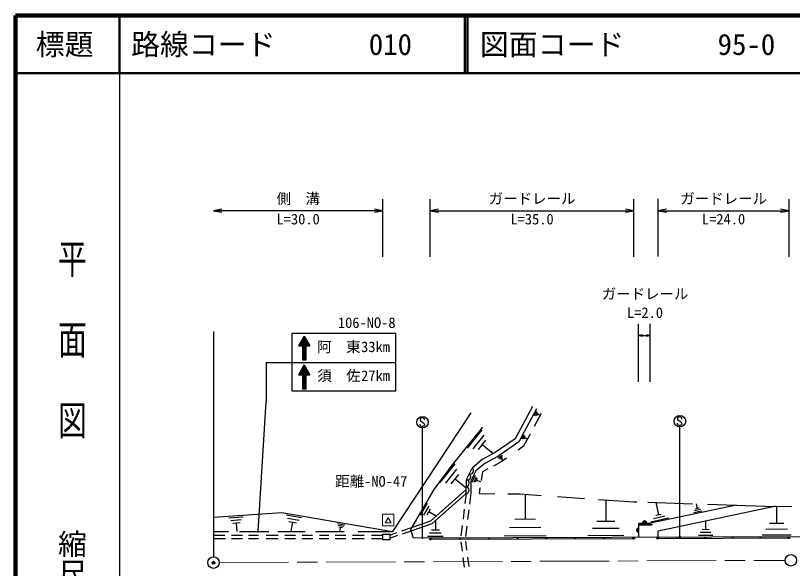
# Model space of a CAD drawing. Units: millimetres, scale not verified. Extents: x 40000 to 680000, y 20000 to 380000.
# Drawn here: x 40000 to 174476, y 284260 to 380000 of the extents above; entities that cross this region are included whole.
import ezdxf
from ezdxf.enums import TextEntityAlignment as Align

# ---------------------------------------------------------------- set-up
doc = ezdxf.new("R2010")
doc.units = ezdxf.units.MM
doc.header["$LTSCALE"] = 1000
doc.header["$PDMODE"] = 32
doc.header["$PDSIZE"] = 500
doc.linetypes.add('CHAIN', pattern=[18.5, 12, -1.5, 3.5, -1.5])
for name, color, linetype, lineweight in [('M-BGD', 7, 'Continuous', 25), ('M-BMK', 2, 'CHAIN', 13), ('M-BMK-SRVR', 3, 'Continuous', 25), ('M-STR-HTXT', 7, 'Continuous', 13), ('M-STR-STR3', 7, 'Continuous', 25), ('M-STR-STRC', 7, 'Continuous', 25), ('M-TTL', 2, 'Continuous', 140), ('M-TTL-BAND', 7, 'Continuous', 25), ('M-TTL-LINE', 7, 'Continuous', 50)]:
    doc.layers.add(name, color=color, linetype=linetype, lineweight=lineweight)
doc.layers.add('M-OTRS', color=6, linetype='Continuous')
doc.layers.add('M-TTL-TXT', color=7, linetype='Continuous')
doc.styles.add('@ＭＳ ゴシック', font='')
doc.styles.add('ＭＳ ゴシック', font='')
doc.styles.get('@ＭＳ ゴシック').set_extended_font_data('@MS Gothic')
doc.styles.get('ＭＳ ゴシック').set_extended_font_data('MS Gothic')

# ---------------------------------------------------------------- blocks, each defined once
blk = doc.blocks.new('filled_dot')
at = {"color": 0, "linetype": 'Continuous', "lineweight": -2, "const_width": 1.25}
blk.add_lwpolyline([(-0.625, 0, 1), (0.625, 0, 1)], format="xyb", close=True, dxfattribs=at)
blk = doc.blocks.new('open_arrow')
at = {"color": 0, "linetype": 'Continuous', "lineweight": -2}
blk.add_lwpolyline([(7.5, 1.25), (0, 0), (7.5, -1.25)], dxfattribs=at)

msp = doc.modelspace()

# ---------------------------------------------------------------- linework, layer by layer
at = {"layer": 'M-BGD'}
for p, q in [((129473, 312285), (126477, 306731)), ((118787, 311197), (105223, 290662)), ((130178, 311905), (127092, 306185)), ((130994, 311101), (129786, 308862)), ((129836, 310752), (130246, 311492)), ((130036, 310762), (130346, 311322)), ((130236, 310772), (130436, 311152)), ((130786, 310722), (130336, 310962)), ((120836, 308726), (115360, 301890)), ((118246, 305092), (120796, 308272)), ((119206, 304982), (121116, 307362)), ((126477, 306731), (123043, 304319)), ((127656, 306692), (128056, 307432)), ((127856, 306702), (128156, 307262)), ((129053, 307503), (127936, 305434)), ((128046, 306712), (128246, 307092)), ((128596, 306662), (128146, 306902)), ((120156, 304872), (121426, 306452)), ((122696, 304132), (120796, 305662)), ((127092, 306185), (123462, 303636)), ((127936, 305434), (126974, 304758)), ((123043, 304319), (120777, 303114)), ((120777, 303114), (119040, 301649)), ((123462, 303636), (121228, 302447)), ((124039, 302697), (122728, 302000)), ((123556, 303392), (124246, 303872)), ((123746, 303312), (124256, 303682)), ((123926, 303232), (124266, 303482)), ((125006, 303376), (124039, 302697)), ((124386, 302942), (124096, 303362)), ((115360, 301890), (112415, 297925)), ((113486, 299162), (116076, 302382)), ((114456, 299052), (116396, 301462)), ((118037, 299642), (119040, 301649)), ((118037, 299642), (119040, 301649)), ((121228, 302447), (119682, 301144)), ((121771, 301490), (120805, 300976)), ((115426, 298932), (116716, 300542)), ((119682, 301144), (118833, 299446)), ((118986, 299192), (119606, 300422)), ((119316, 299222), (119776, 300152)), ((120805, 300976), (120575, 299483)), ((118006, 298182), (116076, 299742)), ((117990, 297236), (118037, 299642)), ((117990, 297236), (118037, 299642)), ((118833, 299446), (118791, 297229)), ((119636, 299252), (119946, 299872)), ((120526, 299192), (119796, 299562)), ((112415, 297925), (108360, 291036)), ((111864, 292493), (118003, 297914)), ((112121, 292052), (117990, 297236)), ((117990, 297236), (117779, 295502)), ((118796, 297229), (118575, 295419)), ((120380, 298210), (120227, 297216)), ((120227, 297216), (122978, 297193)), ((125239, 297173), (127352, 297155)), ((127352, 297155), (130964, 296906)), ((128186, 297102), (128206, 292772)), ((133783, 296712), (138456, 296390)), ((140926, 296220), (147028, 295800)), ((142156, 296132), (142176, 292412)), ((110096, 293492), (111316, 295572)), ((110666, 293512), (111586, 295072)), ((111236, 293522), (111846, 294562)), ((117661, 294530), (117453, 292817)), ((147028, 295800), (147567, 295782)), ((149436, 295721), (157172, 295467)), ((164781, 295216), (149903, 292089)), ((150836, 295672), (151286, 293542)), ((171673, 295030), (151251, 290738)), ((158326, 294682), (157636, 294542)), ((157806, 295442), (157986, 294612)), ((159743, 295382), (169684, 295055)), ((169684, 295055), (174342, 294996)), ((171716, 295032), (171726, 292042)), ((74269, 293121), (86113, 293933)), ((76926, 293052), (79406, 293222)), ((86113, 293933), (105223, 290662)), ((86836, 293552), (89506, 293102)), ((112786, 293302), (111546, 294042)), ((118455, 294434), (118248, 292728)), ((152366, 293292), (150396, 292872)), ((151736, 293632), (150826, 293442)), ((158786, 294202), (157406, 293912)), ((158556, 294442), (157526, 294232)), ((77276, 292582), (79136, 292712)), ((77616, 292102), (78856, 292192)), ((78336, 290662), (78236, 292152)), ((87086, 292962), (89086, 292622)), ((87326, 292372), (88656, 292142)), ((87716, 290662), (87996, 292262)), ((95726, 292032), (96996, 291822)), ((106882, 290775), (111864, 292493)), ((106998, 290286), (112121, 292052)), ((112666, 292542), (112676, 290912)), ((130006, 292772), (126396, 292762)), ((143726, 292412), (140616, 292402)), ((147881, 289698), (147881, 292089)), ((147881, 292089), (149903, 292089)), ((152996, 292942), (149956, 292302)), ((159436, 292452), (159446, 290982)), ((172976, 292042), (170476, 292032)), ((74269, 290662), (76839, 290662)), ((78790, 290662), (83864, 290662)), ((85426, 290662), (90110, 290662)), ((91983, 290662), (96901, 290662)), ((95846, 291752), (96796, 291592)), ((95956, 291472), (96596, 291362)), ((96146, 290662), (96276, 291422)), ((99321, 290662), (105223, 290662)), ((104789, 290053), (106016, 290476)), ((108360, 291036), (108843, 289553)), ((113356, 290912), (111986, 290902)), ((117314, 291679), (117101, 289928)), ((118110, 291597), (117891, 289798)), ((130916, 291332), (125496, 291312)), ((144506, 291182), (139846, 291162)), ((149892, 291789), (148152, 291789)), ((148152, 291789), (149892, 291789)), ((151251, 289711), (151251, 290738)), ((160366, 290492), (158526, 290482)), ((160056, 290982), (158826, 290972)), ((173606, 291042), (169856, 291032)), ((76253, 289985), (74269, 289986)), ((76337, 289384), (74269, 289386)), ((79274, 289982), (77378, 289984)), ((79295, 289382), (77379, 289384)), ((82066, 289980), (80316, 289981)), ((82066, 289380), (80316, 289381)), ((85461, 289978), (83358, 289979)), ((85484, 289378), (83358, 289379)), ((88483, 289375), (86609, 289377)), ((88441, 289975), (86628, 289977)), ((91463, 289373), (89566, 289375)), ((91400, 289973), (89628, 289974)), ((94234, 289371), (92526, 289372)), ((94233, 289971), (92587, 289972)), ((97172, 289369), (95296, 289370)), ((97191, 289969), (95317, 289970)), ((100360, 289366), (98255, 289368)), ((100358, 289966), (98296, 289968)), ((103589, 289364), (101589, 289366)), ((103589, 289964), (101629, 289965)), ((103589, 289238), (103589, 290189)), ((103589, 290189), (104789, 290189)), ((104789, 289238), (103589, 289238)), ((104789, 290189), (104789, 289238)), ((104789, 289524), (106169, 290000)), ((108843, 289553), (227996, 289996)), ((114036, 289822), (111316, 289812)), ((113696, 290372), (111656, 290362)), ((146897, 289395), (111923, 289265)), ((131826, 289892), (124596, 289862)), ((145286, 289942), (139076, 289912)), ((173729, 289494), (151243, 289411)), ((160676, 289992), (158216, 289982)), ((174236, 290042), (169236, 290032)), ((117085, 288870), (117297, 287274)), ((117884, 288928), (118083, 287426)), ((117442, 286182), (117668, 284480)), ((118245, 286212), (118459, 284601))]:
    msp.add_line(p, q, dxfattribs=at)
for centre, radius, start, end in [((118731, 301176), 565, 250.0015, 56.8684), ((118230, 300173), 565, 250.0015, 56.8684), ((117913, 299043), 612, 279.45583, 78.35079), ((117890, 297840), 612, 279.45583, 78.35079), ((148152, 292289), 500, 225, 270), ((148152, 291789), 150, 0, 180), ((148892, 292089), 400, 0, 180), ((148892, 292089), 400, 0, 180), ((148892, 292089), 350, 0, 180), ((148892, 292089), 300, 0, 180), ((148892, 292089), 250, 0, 180), ((148892, 292089), 200, 0, 180), ((148892, 292089), 150, 0, 180), ((148892, 292089), 100, 0, 180), ((148892, 292089), 50, 0, 180), ((149892, 291789), 150, 0, 180), ((149892, 292289), 500, 270, 315), ((147881, 290894), 400, 90, 270), ((147881, 290894), 400, 90, 270), ((147881, 290894), 350, 90, 270), ((147881, 290894), 300, 90, 270), ((147881, 290894), 250, 90, 270), ((147881, 290894), 200, 90, 270), ((147881, 290894), 150, 90, 270), ((147881, 290894), 100, 90, 270), ((147881, 290894), 50, 90, 270), ((111921, 289765), 500, 225.21285, 270.21285), ((111923, 289265), 150, 0.21285, 180.21285), ((116919, 289283), 150, 0.21285, 180.21285), ((121916, 289302), 150, 0.21285, 180.21285), ((126912, 289321), 150, 0.21285, 180.21285), ((131908, 289339), 150, 0.21285, 180.21285), ((136904, 289358), 150, 0.21285, 180.21285), ((141900, 289376), 150, 0.21285, 180.21285), ((146897, 289395), 150, 0.21285, 180.21285), ((146895, 289895), 500, 270.21285, 315.21285), ((151241, 289911), 500, 225.21285, 270.21285), ((151243, 289411), 150, 0.21285, 180.21285), ((154559, 289423), 150, 0.21285, 180.21285), ((159351, 289441), 150, 0.21285, 180.21285), ((164144, 289459), 150, 0.21285, 180.21285), ((168936, 289477), 150, 0.21285, 180.21285), ((173729, 289494), 150, 0.21285, 180.21285), ((173727, 289994), 500, 270.21285, 315.21285)]:
    msp.add_arc(centre, radius, start, end, dxfattribs=at)
at = {"layer": 'M-BMK'}
msp.add_line((75269, 285290), (173191, 285659), dxfattribs=at)
at = {"layer": 'M-BMK-SRVR'}
msp.add_line((74269, 325268), (74269, 286259), dxfattribs=at)
for centre in [(174191, 285670), (74269, 285276)]:
    msp.add_circle(centre, 1000, dxfattribs=at)
at = {"layer": 'M-OTRS'}
msp.add_point((74257, 285255), dxfattribs=at)
at = {"layer": 'M-STR-HTXT'}
for p, q in [((103498, 293634), (103498, 291634)), ((105498, 293634), (103498, 293634)), ((105498, 291634), (105498, 293634)), ((103990, 292161), (104498, 293034)), ((104990, 292161), (103990, 292161)), ((104990, 292161), (104498, 293034)), ((103498, 291634), (105498, 291634))]:
    msp.add_line(p, q, dxfattribs=at)
at = {"layer": 'M-STR-STR3'}
for p, q in [((103589, 338203), (103589, 348203)), ((111775, 338203), (111775, 348203)), ((147045, 338203), (147045, 348203)), ((151243, 338293), (151243, 348277)), ((173877, 338203), (173877, 348203)), ((103589, 346203), (74269, 346203)), ((111775, 346203), (147045, 346203)), ((151243, 346203), (173877, 346203)), ((147846, 316592), (147846, 326592)), ((149868, 316592), (149868, 326592)), ((147846, 324574), (149868, 324574))]:
    msp.add_line(p, q, dxfattribs=at)
at = {"layer": 'M-STR-STRC'}
for p, q in [((87864, 319936), (87864, 324936)), ((105819, 324936), (87864, 324936)), ((89962, 324502), (88979, 322799)), ((89801, 322799), (89801, 324222)), ((89886, 322799), (89886, 324371)), ((89962, 324502), (89962, 320299)), ((89962, 324502), (90946, 322799)), ((90074, 324308), (90074, 322824)), ((90158, 322799), (90158, 324164)), ((105819, 319911), (105819, 324936)), ((88979, 322799), (90946, 322799)), ((89126, 322799), (89126, 323054)), ((89232, 322799), (89232, 323237)), ((89329, 322799), (89329, 323406)), ((89435, 322799), (89435, 323589)), ((89535, 322799), (89535, 323762)), ((89629, 322799), (89629, 323925)), ((89662, 322799), (89662, 320299)), ((89715, 322799), (89715, 324074)), ((89746, 322799), (89746, 320299)), ((89840, 322799), (89840, 320299)), ((90072, 322799), (90072, 320299)), ((90156, 322799), (90156, 320299)), ((90229, 322799), (90229, 324040)), ((90262, 322799), (90262, 320299)), ((90309, 322799), (90309, 323901)), ((90389, 322799), (90389, 323763)), ((90472, 322799), (90472, 323619)), ((90544, 322799), (90544, 323495)), ((90621, 322799), (90621, 323362)), ((90698, 322799), (90698, 323228)), ((90778, 322799), (90778, 323089)), ((90262, 320299), (89662, 320299)), ((83401, 319936), (87864, 319936)), ((83401, 319936), (83401, 313100)), ((87864, 314936), (87864, 319936)), ((87864, 319936), (105819, 319936)), ((89962, 319502), (88979, 317799)), ((89535, 317799), (89535, 318762)), ((89629, 317799), (89629, 318925)), ((89715, 317799), (89715, 319074)), ((89801, 317799), (89801, 319222)), ((89886, 317799), (89886, 319371)), ((89962, 319502), (89962, 315299)), ((89962, 319502), (90946, 317799)), ((90074, 319308), (90074, 317824)), ((90158, 317799), (90158, 319164)), ((90229, 317799), (90229, 319040)), ((90309, 317799), (90309, 318901)), ((90389, 317799), (90389, 318763)), ((105819, 314936), (105819, 319911)), ((88979, 317799), (90946, 317799)), ((89126, 317799), (89126, 318054)), ((89232, 317799), (89232, 318237)), ((89329, 317799), (89329, 318406)), ((89435, 317799), (89435, 318589)), ((89662, 317799), (89662, 315299)), ((89746, 317799), (89746, 315299)), ((89840, 317799), (89840, 315299)), ((90072, 317799), (90072, 315299)), ((90156, 317799), (90156, 315299)), ((90262, 317799), (90262, 315299)), ((90472, 317799), (90472, 318619)), ((90544, 317799), (90544, 318495)), ((90621, 317799), (90621, 318362)), ((90698, 317799), (90698, 318228)), ((90778, 317799), (90778, 318089)), ((105819, 314936), (87864, 314936)), ((90262, 315299), (89662, 315299)), ((81976, 290662), (83401, 313100)), ((110159, 310289), (110035, 310105)), ((110035, 310105), (110038, 309973)), ((110038, 309973), (110101, 309844)), ((110101, 309844), (110356, 309663)), ((110351, 310355), (110159, 310289)), ((110472, 310352), (110351, 310355)), ((110356, 309663), (110485, 309531)), ((110722, 310234), (110472, 310352)), ((110485, 309531), (110664, 309415)), ((110664, 309415), (110791, 309215)), ((110786, 310102), (110722, 310234)), ((110786, 309973), (110786, 310102)), ((154709, 310455), (154585, 310270)), ((154585, 310270), (154588, 310139)), ((154588, 309291), (154585, 309412)), ((154588, 310139), (154651, 310010)), ((154651, 310010), (154906, 309828)), ((154901, 310521), (154709, 310455)), ((155022, 310518), (154901, 310521)), ((154906, 309828), (155035, 309696)), ((155272, 310399), (155022, 310518)), ((155035, 309696), (155214, 309580)), ((155214, 309580), (155341, 309380)), ((155335, 310268), (155272, 310399)), ((155335, 310139), (155335, 310268)), ((155341, 309380), (155335, 309270)), ((110038, 309125), (110035, 309246)), ((110077, 309023), (110038, 309125)), ((110161, 308912), (110077, 309023)), ((110348, 308851), (110161, 308912)), ((110483, 308851), (110348, 308851)), ((110442, 289559), (110442, 308592)), ((110583, 308880), (110483, 308851)), ((110725, 308973), (110583, 308880)), ((110786, 309104), (110725, 308973)), ((110791, 309215), (110786, 309104)), ((154627, 309188), (154588, 309291)), ((154711, 309078), (154627, 309188)), ((154898, 309017), (154711, 309078)), ((155033, 309017), (154898, 309017)), ((154992, 289725), (154992, 308758)), ((155133, 309046), (155033, 309017)), ((155275, 309138), (155133, 309046)), ((155335, 309270), (155275, 309138))]:
    msp.add_line(p, q, dxfattribs=at)
for centre in [(154992, 309758), (110442, 309592)]:
    msp.add_circle(centre, 1000, dxfattribs=at)
at = {"layer": 'M-TTL'}
for p, q in [((40000, 380000), (40000, 20000)), ((680000, 380000), (40000, 380000))]:
    msp.add_line(p, q, dxfattribs=at)
at = {"layer": 'M-TTL-BAND'}
msp.add_line((58000, 370000), (58000, 20000), dxfattribs=at)
at = {"layer": 'M-TTL-LINE'}
for p, q in [((58000, 380000), (58000, 370000)), ((117750, 380000), (117750, 370000)), ((118250, 380000), (118250, 370000)), ((40000, 370000), (680000, 370000))]:
    msp.add_line(p, q, dxfattribs=at)

# ---------------------------------------------------------------- block references
at = {"layer": 'M-STR-STR3'}
for p, xscale, yscale in [((74269, 346203), 193, 193), ((111775, 346203), 193, 193), ((151243, 346203), 193, 193), ((147846, 324574), 90.2, 90.2)]:
    msp.add_blockref('open_arrow', p, dxfattribs=dict(at, xscale=xscale, yscale=yscale))
at = {"layer": 'M-STR-STR3', "rotation": 180}
for p, xscale, yscale in [((103589, 346203), 193, 193), ((147045, 346203), 193, 193), ((173877, 346203), 193, 193), ((149868, 324574), 90.2, 90.2)]:
    msp.add_blockref('open_arrow', p, dxfattribs=dict(at, xscale=xscale, yscale=yscale))
at = {"layer": 'M-STR-STRC', "xscale": 160, "yscale": 160}
for p, rotation in [((81976, 290662), 86.4), ((110442, 289559), 90), ((154992, 289725), 90)]:
    msp.add_blockref('filled_dot', p, dxfattribs=dict(at, rotation=rotation))

# ---------------------------------------------------------------- texts
at = {"layer": 'M-STR-HTXT', "style": 'ＭＳ ゴシック'}
msp.add_text('距離-NO-47', height=1833, dxfattribs=at).set_placement((95330, 300266), align=Align.TOP_LEFT)
at = {"layer": 'M-STR-STR3', "style": 'ＭＳ ゴシック'}
for s, p in [('側\u3000溝', (85179, 346833)), ('ガードレール', (121910, 346833)), ('ガードレール', (155060, 346833)), ('L=30.0', (85179, 343286)), ('L=35.0', (125660, 343286)), ('L=24.0', (158810, 343286)), ('ガードレール', (141466, 330342)), ('L=2.0', (145841, 327092))]:
    msp.add_text(s, height=1833, dxfattribs=at).set_placement(p, align=Align.BOTTOM_LEFT)
at = {"layer": 'M-STR-STRC', "style": 'ＭＳ ゴシック'}
for s, p in [('106-NO-8', (95801, 325350)), ('阿\u3000東', (92219, 321174)), ('33km', (99819, 321174)), ('須\u3000佐', (92219, 316174)), ('27km', (99819, 316174))]:
    msp.add_text(s, height=1833, dxfattribs=at).set_placement(p, align=Align.BOTTOM_LEFT)
at = {"layer": 'M-TTL-BAND', "style": '@ＭＳ ゴシック', "width": 1.4}
msp.add_text('平  面  図', height=3666, rotation=270, dxfattribs=at).set_placement((49777, 306475), align=Align.MIDDLE_RIGHT)
at = {"layer": 'M-TTL-BAND', "style": '@ＭＳ ゴシック'}
msp.add_text('縮尺千分の一', height=3666, rotation=270, dxfattribs=at).set_placement((49777, 261030), align=Align.MIDDLE_RIGHT)
at = {"layer": 'M-TTL-TXT', "style": 'ＭＳ ゴシック'}
msp.add_text('標題', height=3666, dxfattribs=at).set_placement((48500, 375000), align=Align.MIDDLE_CENTER)
for s, p in [('路線コード', (60000, 375000)), ('010', (101142, 375000)), ('図面コード', (120380, 375000)), ('95-0', (161521, 375000))]:
    msp.add_text(s, height=3666, dxfattribs=at).set_placement(p, align=Align.MIDDLE_LEFT)

doc.saveas('drawing.dxf')
